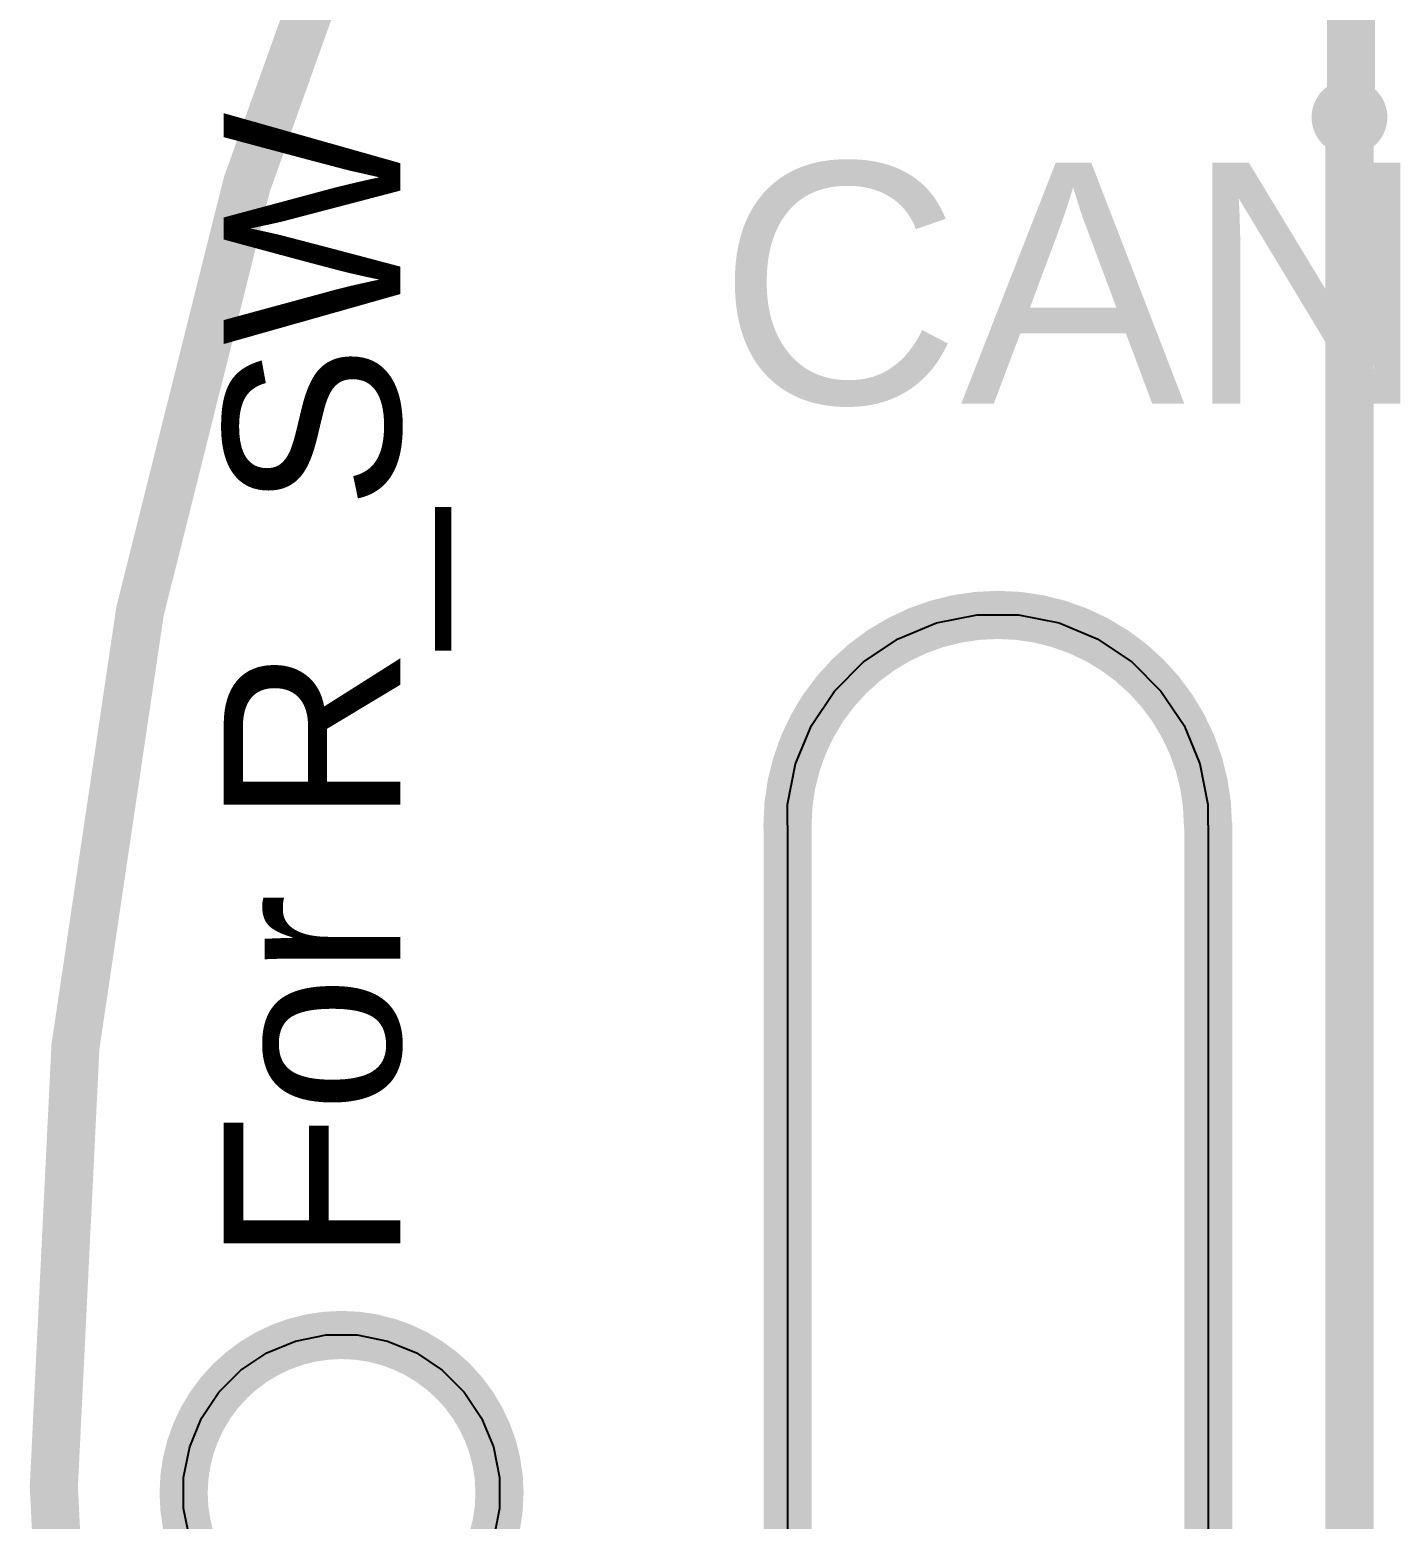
# Model space of a CAD drawing. Header units: millimetres. Extents: x -1.46 to 1.41, y -0.13 to 2.68.
# Drawn here: x -1.4051 to -0.9791, y 1.2694 to 1.7332 of the extents above; entities that cross this region are included whole.
import ezdxf

# ---------------------------------------------------------------- set-up
doc = ezdxf.new("R2010")
doc.units = ezdxf.units.MM
doc.header["$MEASUREMENT"] = 0
for name, color, linetype in [('BottomLayer', 5, 'Continuous'), ('BottomSolder', 6, 'Continuous'), ('Mechanical2', 216, 'Continuous'), ('MultiLayer', 9, 'Continuous'), ('TopLayer', 1, 'Continuous'), ('TopOverlay', 2, 'Continuous'), ('TopSolder', 216, 'Continuous'), ('ViaHoleLayer', 16, 'Continuous')]:
    doc.layers.add(name, color=color, linetype=linetype)
doc.styles.add('Arial', font='', dxfattribs={"height": 0.2})
doc.styles.get('Arial').set_extended_font_data('Arial')

msp = doc.modelspace()

# ---------------------------------------------------------------- hatches: boundary and pattern name
at = {"layer": 'BottomLayer'}
h = msp.add_hatch(color=5, dxfattribs=at)
edge = h.paths.add_edge_path()
edge.add_arc((-0.994, 1.706), 0.01181, 0, 360)
at = {"layer": 'BottomSolder'}
h = msp.add_hatch(color=6, dxfattribs=at)
edge = h.paths.add_edge_path()
edge.add_arc((-0.994, 1.706), 0.00591, 0, 360)
at = {"layer": 'TopLayer'}
h = msp.add_hatch(color=1, dxfattribs=at)
edge = h.paths.add_edge_path()
edge.add_arc((-0.994, 1.706), 0.01181, 0, 360)
at = {"layer": 'TopSolder'}
h = msp.add_hatch(color=216, dxfattribs=at)
edge = h.paths.add_edge_path()
edge.add_arc((-0.994, 1.706), 0.00591, 0, 360)
at = {"layer": 'ViaHoleLayer'}
h = msp.add_hatch(color=16, dxfattribs=at)
edge = h.paths.add_edge_path()
edge.add_arc((-0.994, 1.706), 0.00591, 0, 360)

# ---------------------------------------------------------------- linework, layer by layer
at = {"layer": 'BottomLayer', "const_width": 0.015}
for points in [[(-0.9935, 1.7065), (-0.9935, 1.9845)], [(-0.994, 1.706), (-0.9935, 1.7065)]]:
    msp.add_lwpolyline(points, dxfattribs=at)
at = {"layer": 'BottomLayer', "const_width": 0.0075}
for points in [[(-0.99775, 1.706, 1), (-0.99025, 1.706, 1)], [(-0.99725, 1.7065, 1), (-0.98975, 1.7065, 1)], [(-0.99725, 1.7065, 1), (-0.98975, 1.7065, 1)]]:
    msp.add_lwpolyline(points, format="xyb", close=True, dxfattribs=at)
at = {"layer": 'Mechanical2'}
for points, const_width in [([(1.39764, 1.27953, 1), (-1.39764, 1.27953, 1)], 0.015), ([(-1.17284, 1.48552, 1), (-1.16534, 1.48552, 1)], 0.0075), ([(-1.17275, 1.48552, 1), (-1.16525, 1.48552, 1)], 0.0075), ([(-1.04184, 1.48553, 1), (-1.03434, 1.48553, 1)], 0.0075), ([(-1.04175, 1.48553, 1), (-1.03425, 1.48553, 1)], 0.0075), ([(-1.25879, 1.27753, 1), (-1.35721, 1.27753, 1)], 0.015), ([(-1.40139, 1.27953, 1), (-1.39389, 1.27953, 1)], 0.0075), ([(-1.36096, 1.27753, 1), (-1.35346, 1.27753, 1)], 0.0075), ([(-1.26254, 1.27753, 1), (-1.25504, 1.27753, 1)], 0.0075)]:
    msp.add_lwpolyline(points, format="xyb", close=True, dxfattribs=dict(at, const_width=const_width))
at = {"layer": 'Mechanical2', "const_width": 0.015}
msp.add_lwpolyline([(-1.16909, 1.48552, -0.999936), (-1.03809, 1.48553)], format="xyb", dxfattribs=at)
for points in [[(-1.169, 1.07452), (-1.169, 1.48552)], [(-1.038, 1.07452), (-1.038, 1.48553)]]:
    msp.add_lwpolyline(points, dxfattribs=at)
at = {"layer": 'MultiLayer'}
for p, q in [((-1.1227, 1.5485), (-1.11004, 1.55102)), ((-1.11004, 1.55102), (-1.09714, 1.55102)), ((-1.09714, 1.55102), (-1.08449, 1.5485)), ((-1.13462, 1.54356), (-1.1227, 1.5485)), ((-1.08449, 1.5485), (-1.07257, 1.54357)), ((-1.14535, 1.5364), (-1.13462, 1.54356)), ((-1.07257, 1.54357), (-1.06184, 1.5364)), ((-1.15447, 1.52727), (-1.14535, 1.5364)), ((-1.06184, 1.5364), (-1.05272, 1.52728)), ((-1.16164, 1.51654), (-1.15447, 1.52727)), ((-1.05272, 1.52728), (-1.04555, 1.51655)), ((-1.16657, 1.50462), (-1.16164, 1.51654)), ((-1.04555, 1.51655), (-1.04061, 1.50463)), ((-1.16909, 1.49197), (-1.16657, 1.50462)), ((-1.04061, 1.50463), (-1.03809, 1.49198)), ((-1.16909, 1.48552), (-1.16909, 1.49197)), ((-1.03809, 1.49198), (-1.03809, 1.48553)), ((-1.169, 1.48552), (-1.16909, 1.48552)), ((-1.169, 1.07452), (-1.169, 1.48552)), ((-1.03809, 1.48553), (-1.03809, 1.48553)), ((-1.03809, 1.48553), (-1.038, 1.48553)), ((-1.038, 1.48553), (-1.038, 1.07452)), ((-1.32235, 1.32485), (-1.31285, 1.32674)), ((-1.31285, 1.32674), (-1.308, 1.32674)), ((-1.308, 1.32674), (-1.30315, 1.32674)), ((-1.30315, 1.32674), (-1.29365, 1.32485)), ((-1.33131, 1.32114), (-1.32235, 1.32485)), ((-1.29365, 1.32485), (-1.28469, 1.32114)), ((-1.33937, 1.31575), (-1.33131, 1.32114)), ((-1.28469, 1.32114), (-1.27663, 1.31575)), ((-1.34623, 1.3089), (-1.33937, 1.31575)), ((-1.27663, 1.31575), (-1.26977, 1.3089)), ((-1.35161, 1.30084), (-1.34623, 1.3089)), ((-1.26977, 1.3089), (-1.26439, 1.30084)), ((-1.35532, 1.29188), (-1.35161, 1.30084)), ((-1.26439, 1.30084), (-1.26068, 1.29188)), ((-1.35721, 1.28238), (-1.35532, 1.29188)), ((-1.26068, 1.29188), (-1.25879, 1.28238)), ((-1.35721, 1.27753), (-1.35721, 1.28238)), ((-1.25879, 1.28238), (-1.25879, 1.27753)), ((-1.35721, 1.27268), (-1.35721, 1.27753)), ((-1.25879, 1.27753), (-1.25879, 1.27268)), ((-1.35532, 1.26317), (-1.35721, 1.27268)), ((-1.25879, 1.27268), (-1.26068, 1.26317))]:
    msp.add_line(p, q, dxfattribs=at)
at = {"layer": 'TopLayer', "const_width": 0.015}
msp.add_lwpolyline([(-0.994, 0.869), (-0.994, 1.706)], dxfattribs=at)
at = {"layer": 'TopLayer', "const_width": 0.0075}
msp.add_lwpolyline([(-0.99775, 1.706, 1), (-0.99025, 1.706, 1)], format="xyb", close=True, dxfattribs=at)

# ---------------------------------------------------------------- texts
at = {"layer": 'TopOverlay', "style": 'Arial'}
for s, height, rotation, p in [('For R_SW', 0.055, 90, (-1.28972, 1.349)), ('CAN_IN', 0.075, 360, (-1.1908, 1.61683))]:
    msp.add_text(s, height=height, rotation=rotation, dxfattribs=at).set_placement(p)

doc.saveas('drawing.dxf')
